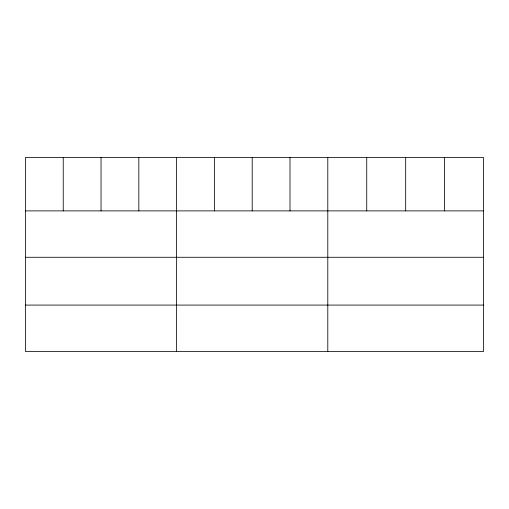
<?xml version="1.0" encoding="UTF-8"?>
<svg xmlns="http://www.w3.org/2000/svg" width="509" height="509" viewBox="0 0 509 509"><rect width="100%" height="100%" fill="white"/><g stroke="black" fill="none" stroke-linecap="round" stroke-linejoin="round"><path stroke-width="0.76" d="M483.55 257.28L483.55 157.523L25.45 157.523L25.45 351.477L483.55 351.477L483.55 257.28L25.45 257.28M25.45 210.885L483.55 210.885M25.45 305.082L483.55 305.082M444.611 157.523L444.611 210.885M405.673 157.523L405.673 210.885M366.734 157.523L366.734 210.885M327.796 157.523L327.796 351.477M290.003 157.523L290.003 210.885M252.209 157.523L252.209 210.885M214.416 157.523L214.416 210.885M176.623 157.523L176.623 351.477M138.83 157.523L138.83 210.885M101.037 157.523L101.037 210.885M63.243 157.523L63.243 210.885"/></g></svg>
